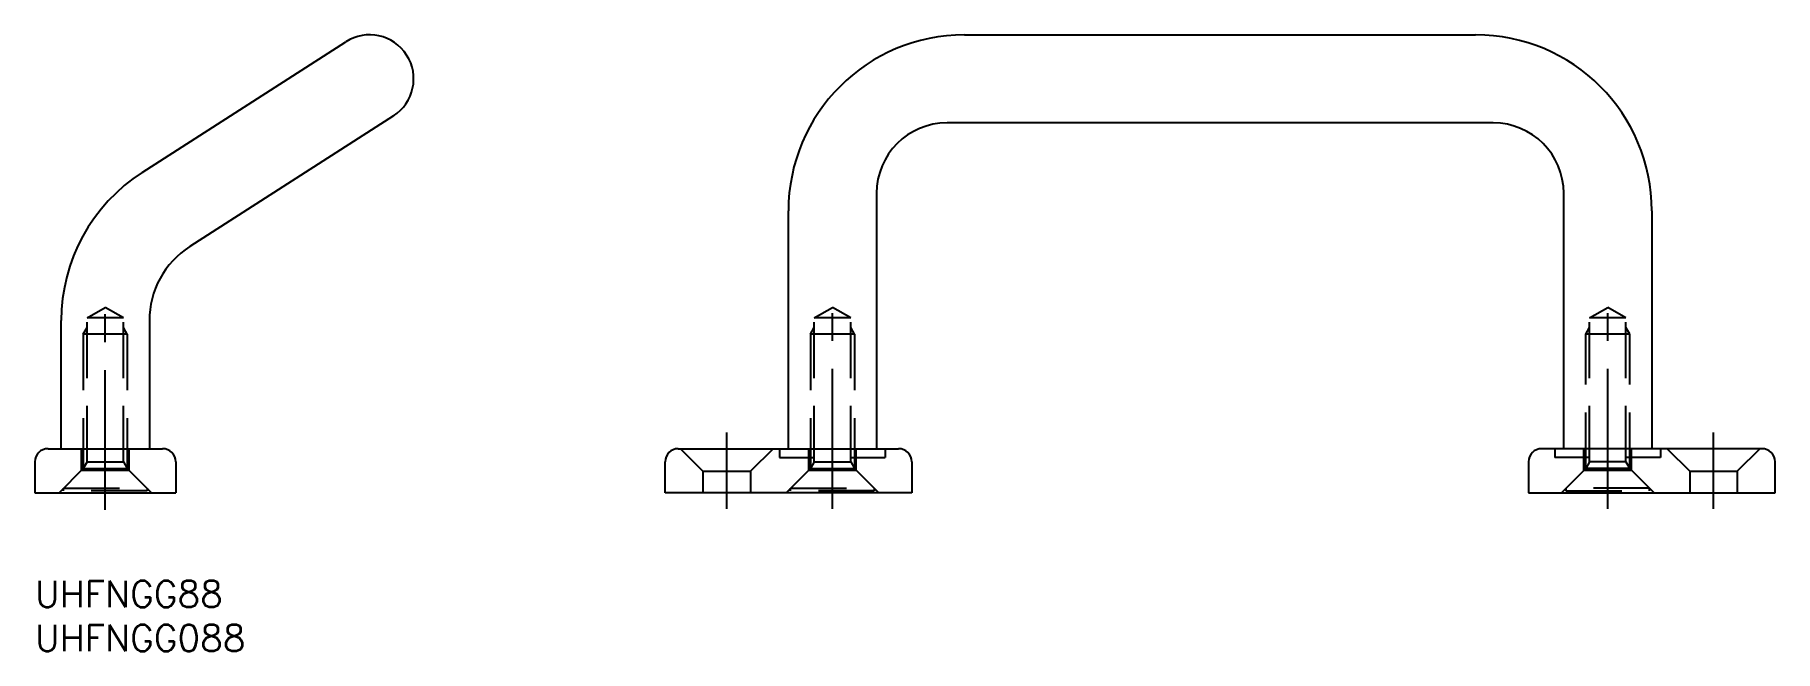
# Model space of a CAD drawing. Extents: x 0 to 198, y -8 to 62.
import ezdxf

# ---------------------------------------------------------------- set-up
doc = ezdxf.new("R2010")
doc.units = 0
doc.header["$LTSCALE"] = 0.5
doc.linetypes.add('CENTER', pattern=[50.8, 31.75, -6.35, 6.35, -6.35])
doc.linetypes.add('DASHED', pattern=[19.05, 12.7, -6.35])
for name, color, linetype in [('MSM_CENTER', 1, 'CENTER'), ('MSM_CONTINUOUS', 7, 'CONTINUOUS'), ('MSM_DASHED', 4, 'DASHED'), ('MSM_PART_NUMBER', 7, 'CONTINUOUS')]:
    doc.layers.add(name, color=color, linetype=linetype)
doc.styles.get("Standard").update_dxf_attribs({"font": 'txt.shx', "height": 3, "bigfont": 'bigfont.shx'})

# ---------------------------------------------------------------- blocks, each defined once
blk = doc.blocks.new('*U3')
at = {"layer": 'MSM_PART_NUMBER'}
blk.add_text('UHFNGG88', height=3, dxfattribs=at).set_placement((0, -3))
blk = doc.blocks.new('*U4')
at = {"layer": 'MSM_PART_NUMBER'}
blk.add_text('UHFNGG088', height=3, dxfattribs=at).set_placement((0, -8))

msp = doc.modelspace()

# ---------------------------------------------------------------- linework, layer by layer
at = {"layer": 'MSM_CENTER'}
for p, q in [((8, 8.05), (8, 32.04)), ((90.54, 8.18), (90.54, 32.04)), ((178.54, 8.18), (178.54, 32.04)), ((78.54, 8.18), (78.54, 16.82)), ((190.54, 8.18), (190.54, 16.82))]:
    msp.add_line(p, q, dxfattribs=at)
at = {"layer": 'MSM_CONTINUOUS'}
for p, q in [((105.54, 62), (163.54, 62)), ((12.19, 46.37), (35.3, 61.21)), ((40.7, 52.79), (17.6, 37.95)), ((165.54, 52), (103.54, 52)), ((95.54, 44), (95.54, 15)), ((173.54, 15), (173.54, 44)), ((85.54, 15), (85.54, 42)), ((183.54, 42), (183.54, 15)), ((3, 15), (3, 29.54)), ((13, 29.54), (13, 15)), ((1.5, 15), (14.5, 15)), ((73.04, 15), (98.04, 15)), ((196.04, 15), (171.04, 15)), ((0, 13.5), (0, 10)), ((16, 13.5), (16, 10)), ((71.54, 10), (71.54, 13.5)), ((99.54, 13.5), (99.54, 10)), ((169.54, 13.5), (169.54, 10)), ((197.54, 10), (197.54, 13.5)), ((0, 10), (16, 10)), ((99.54, 10), (71.54, 10)), ((169.54, 10), (197.54, 10))]:
    msp.add_line(p, q, dxfattribs=at)
for centre, radius, start, end in [((38, 57), 5, 302.7126, 122.7126), ((105.54, 42), 20, 90, 180), ((163.54, 42), 20, 0, 90), ((103.54, 44), 8, 90, 180), ((165.54, 44), 8, 0, 90), ((23, 29.54), 20, 122.7126, 180), ((23, 29.54), 10, 122.7126, 180), ((1.5, 13.5), 1.5, 90, 180), ((14.5, 13.5), 1.5, 0, 90), ((73.04, 13.5), 1.5, 90, 180), ((98.04, 13.5), 1.5, 0, 90), ((171.04, 13.5), 1.5, 90, 180), ((196.04, 13.5), 1.5, 0, 90)]:
    msp.add_arc(centre, radius, start, end, dxfattribs=at)
at = {"layer": 'MSM_DASHED'}
for p, q in [((5.93, 29.85), (8, 31.04)), ((5.93, 13.5), (5.93, 29.85)), ((10.07, 29.85), (5.93, 29.85)), ((10.07, 29.85), (8, 31.04)), ((10.07, 13.5), (10.07, 29.85)), ((88.48, 29.85), (90.54, 31.04)), ((88.48, 13.5), (88.48, 29.85)), ((92.61, 29.85), (88.48, 29.85)), ((92.61, 29.85), (90.54, 31.04)), ((92.61, 13.5), (92.61, 29.85)), ((176.48, 29.85), (178.54, 31.04)), ((176.48, 13.5), (176.48, 29.85)), ((180.61, 29.85), (176.48, 29.85)), ((180.61, 29.85), (178.54, 31.04)), ((180.61, 13.5), (180.61, 29.85)), ((5.5, 28), (5.93, 28.75)), ((5.5, 28), (5.5, 12.75)), ((10.5, 28), (5.5, 28)), ((10.5, 28), (10.07, 28.75)), ((10.5, 28), (10.5, 12.75)), ((88.04, 28), (88.48, 28.75)), ((88.04, 28), (88.04, 12.75)), ((93.04, 28), (88.04, 28)), ((93.04, 28), (92.61, 28.75)), ((93.04, 28), (93.04, 12.75)), ((176.04, 28), (176.48, 28.75)), ((176.04, 12.75), (176.04, 28)), ((181.04, 28), (176.04, 28)), ((181.04, 28), (180.61, 28.75)), ((181.04, 12.75), (181.04, 28)), ((5.3, 12.55), (5.3, 15)), ((10.7, 12.55), (10.7, 15)), ((73.29, 15), (75.84, 12.45)), ((83.79, 15), (81.24, 12.45)), ((84.54, 15), (84.54, 14)), ((84.54, 14), (88.48, 14)), ((87.84, 12.55), (87.84, 15)), ((92.61, 14), (96.54, 14)), ((93.24, 12.55), (93.24, 15)), ((96.54, 15), (96.54, 14)), ((172.54, 15), (172.54, 14)), ((176.48, 14), (172.54, 14)), ((175.84, 12.55), (175.84, 15)), ((184.54, 14), (180.61, 14)), ((181.24, 12.55), (181.24, 15)), ((184.54, 15), (184.54, 14)), ((185.29, 15), (187.84, 12.45)), ((195.79, 15), (193.24, 12.45)), ((2.75, 10), (5.5, 12.75)), ((5.3, 12.55), (10.7, 12.55)), ((5.93, 13.5), (5.5, 12.75)), ((5.5, 12.75), (10.5, 12.75)), ((5.93, 13.5), (10.07, 13.5)), ((10.07, 13.5), (10.5, 12.75)), ((13.25, 10), (10.5, 12.75)), ((75.84, 12.45), (75.84, 10)), ((75.84, 12.45), (81.24, 12.45)), ((81.24, 12.45), (81.24, 10)), ((85.29, 10), (88.04, 12.75)), ((87.84, 12.55), (93.24, 12.55)), ((88.48, 13.5), (88.04, 12.75)), ((88.04, 12.75), (93.04, 12.75)), ((88.48, 13.5), (92.61, 13.5)), ((92.61, 13.5), (93.04, 12.75)), ((95.79, 10), (93.04, 12.75)), ((173.29, 10), (176.04, 12.75)), ((175.84, 12.55), (181.24, 12.55)), ((176.48, 13.5), (176.04, 12.75)), ((181.04, 12.75), (176.04, 12.75)), ((180.61, 13.5), (176.48, 13.5)), ((180.61, 13.5), (181.04, 12.75)), ((183.79, 10), (181.04, 12.75)), ((187.84, 12.45), (187.84, 10)), ((187.84, 12.45), (193.24, 12.45)), ((193.24, 12.45), (193.24, 10)), ((3.25, 10.5), (12.75, 10.5)), ((3.25, 10.2), (3.25, 10.5)), ((12.75, 10.2), (3.25, 10.2)), ((12.75, 10.5), (12.75, 10.2)), ((85.79, 10.5), (95.29, 10.5)), ((85.79, 10.2), (85.79, 10.5)), ((95.29, 10.2), (85.79, 10.2)), ((95.29, 10.5), (95.29, 10.2)), ((173.79, 10.5), (173.79, 10.2)), ((183.29, 10.5), (173.79, 10.5)), ((173.79, 10.2), (183.29, 10.2)), ((183.29, 10.2), (183.29, 10.5))]:
    msp.add_line(p, q, dxfattribs=at)

# ---------------------------------------------------------------- block references
at = {"layer": 'MSM_CONTINUOUS'}
for name in ['*U3', '*U4']:
    msp.add_blockref(name, (0, 0), dxfattribs=at)

doc.saveas('drawing.dxf')
